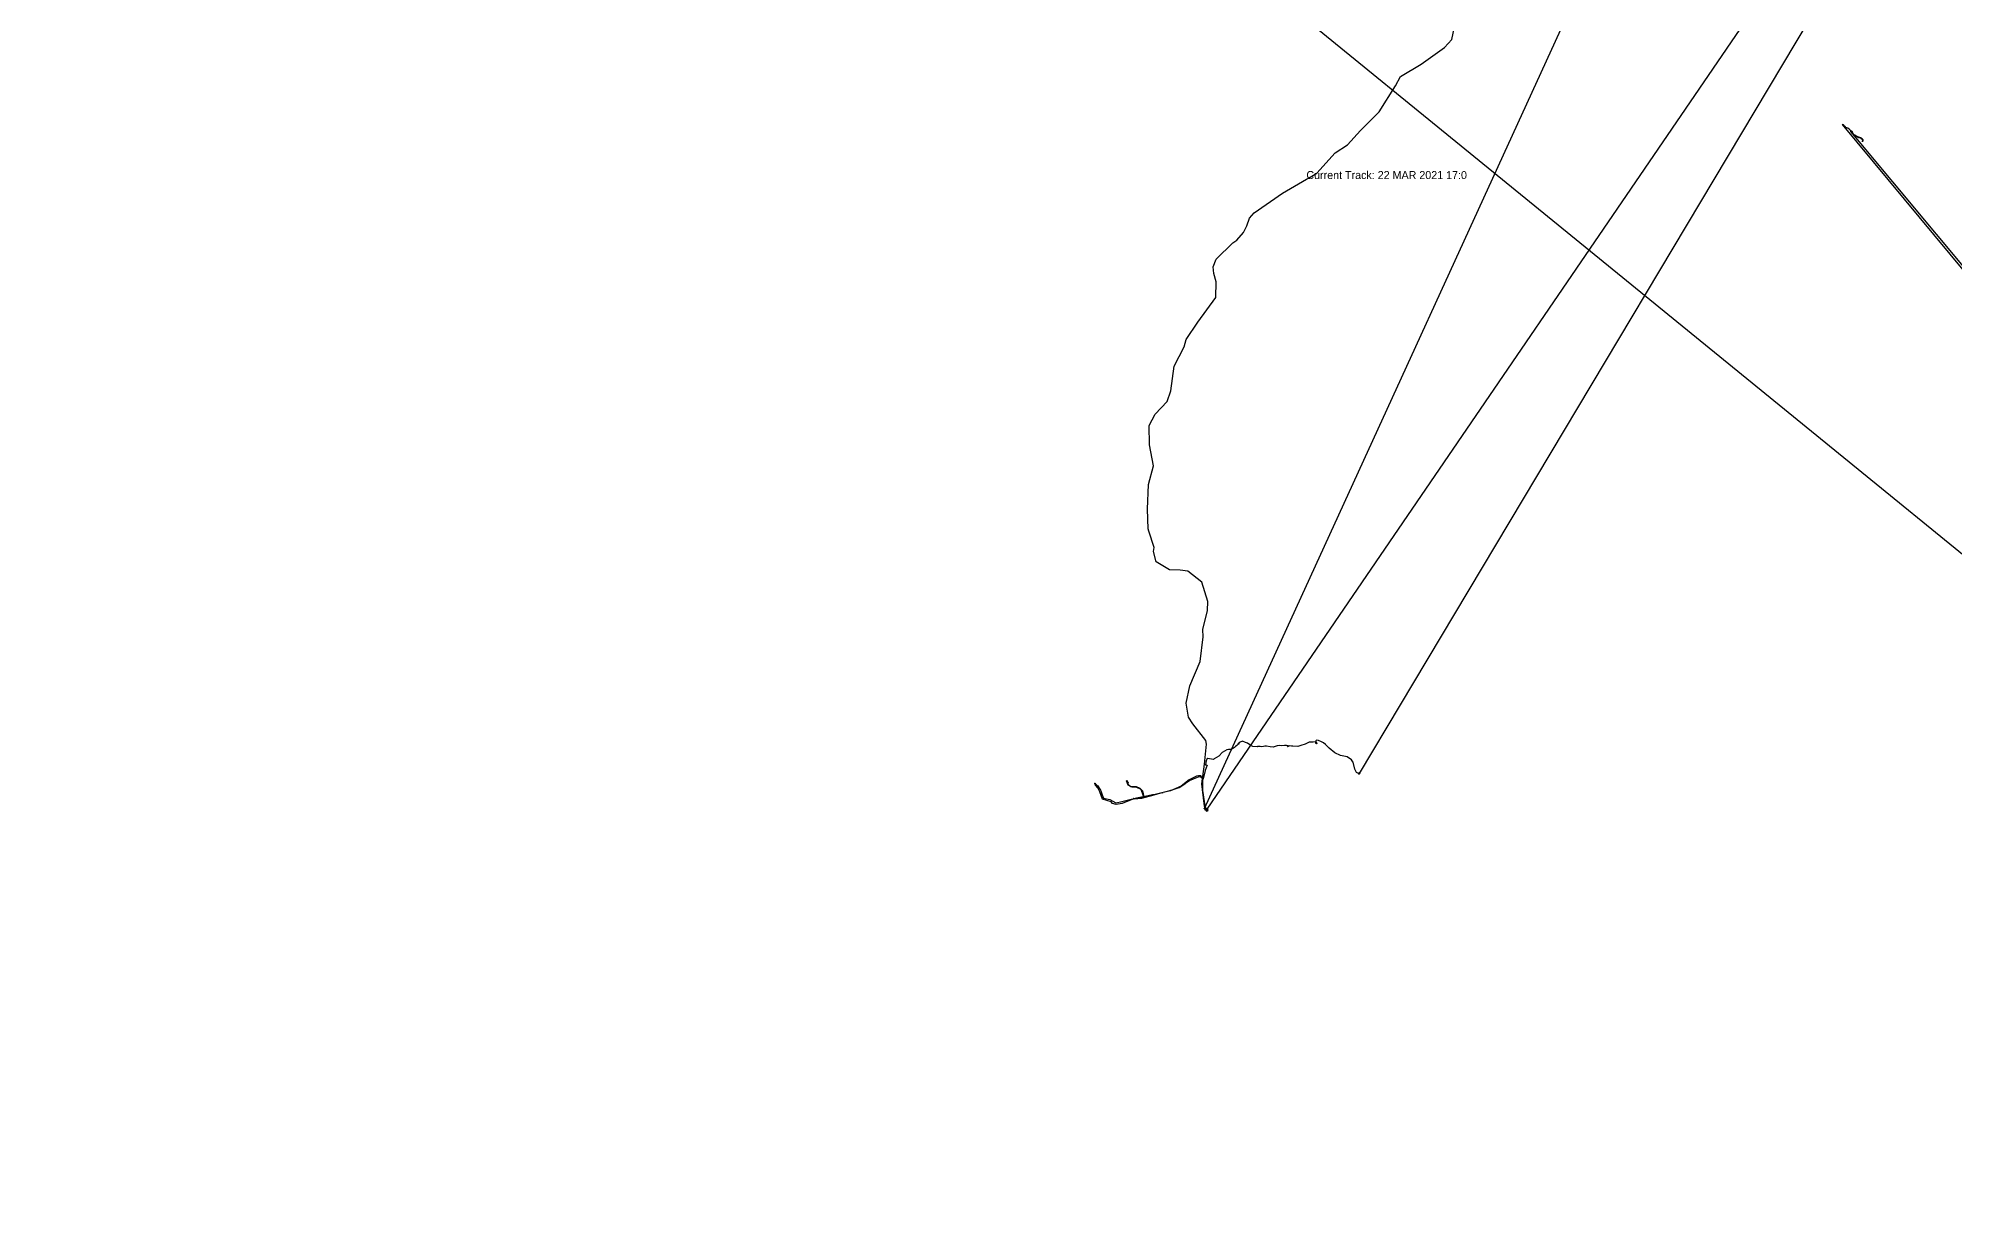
# Model space of a CAD drawing. Extents: x 106.571 to 106.803, y 16.491 to 16.899.
# Drawn here: x 106.5923 to 106.7047, y 16.4914 to 16.5595 of the extents above; entities that cross this region are included whole.
import ezdxf

# ---------------------------------------------------------------- set-up
doc = ezdxf.new("R2010")
doc.units = 0
doc.header["$MEASUREMENT"] = 0
doc.layers.add('FeatureAttribs', color=7, linetype='Continuous')
doc.layers.add('Tracklog', color=7, linetype='Continuous')

# ---------------------------------------------------------------- blocks, each defined once
blk = doc.blocks.new('FEATURE')

msp = doc.modelspace()

# ---------------------------------------------------------------- linework, layer by layer
at = {"layer": 'Tracklog', "color": 18}
for points in [[(106.70864, 16.61928, 377.45001), (106.66066, 16.51433, 215.47), (106.66066, 16.51436, 212.59), (106.66067, 16.51436, 213.07001), (106.66077, 16.51432, 216.42999), (106.66081, 16.51432, 223.64), (106.66083, 16.51432, 227.00999), (106.66083, 16.51432, 232.78), (106.66083, 16.51433, 231.33), (106.66082, 16.51433, 230.85001), (106.66079, 16.51432, 229.41), (106.66084, 16.51432, 228.45), (106.73914, 16.62897, 419.26999)], [(106.73538, 16.62636, 405.81), (106.66976, 16.5164, 290.94), (106.66975, 16.51638, 294.78), (106.66976, 16.51641, 297.67001), (106.66976, 16.51638, 295.26001), (106.66975, 16.51639, 297.17999), (106.66976, 16.51642, 298.63), (106.66973, 16.51642, 296.22), (106.66974, 16.51643, 293.34), (106.66975, 16.51646, 291.89999), (106.66978, 16.51644, 293.34), (106.66976, 16.51644, 296.22), (106.66977, 16.51645, 299.59), (106.66976, 16.51644, 302.47), (106.66978, 16.51645, 301.98999), (106.66979, 16.51645, 301.98999), (106.66978, 16.51639, 301.51001), (106.66975, 16.5164, 300.54999), (106.66974, 16.51637, 298.14999), (106.66974, 16.51642, 297.67001), (106.66974, 16.51639, 299.59), (106.66975, 16.51638, 298.14999), (106.66976, 16.51639, 297.67001), (106.66975, 16.51638, 297.67001), (106.66974, 16.51638, 301.51001), (106.66975, 16.51644, 299.10999), (106.66977, 16.51643, 298.14999), (106.66976, 16.5164, 298.14999), (106.66978, 16.5164, 297.67001), (106.66978, 16.51644, 300.54999), (106.66974, 16.51637, 298.63), (106.66976, 16.51638, 300.54999), (106.66973, 16.51641, 296.70001), (106.66975, 16.5164, 296.70001), (106.66972, 16.51641, 298.14999), (106.66973, 16.51641, 300.07001), (106.66975, 16.51642, 300.54999), (106.66975, 16.51637, 296.22), (106.66976, 16.51641, 293.34), (106.66976, 16.51645, 289.01001), (106.66974, 16.51643, 291.89999), (106.66974, 16.51642, 292.85999), (106.66978, 16.51645, 295.73999), (106.66976, 16.51643, 298.14999), (106.66975, 16.51639, 298.63), (106.66974, 16.5164, 296.22), (106.66976, 16.5164, 297.67001), (106.66975, 16.51639, 301.03), (106.66975, 16.51639, 298.14999), (106.6696, 16.51647, 300.54999), (106.6695, 16.51667, 299.59), (106.6694, 16.51707, 297.17999), (106.66938, 16.51709, 297.17999), (106.66934, 16.51716, 297.17999), (106.6693, 16.51721, 297.67001), (106.66906, 16.51739, 299.10999), (106.66866, 16.51747, 303.91), (106.66833, 16.51763, 309.67999), (106.668, 16.51789, 314.48999), (106.66778, 16.51811, 318.32999), (106.66766, 16.5182, 323.14001), (106.66754, 16.51827, 324.57999), (106.66738, 16.51834, 329.87), (106.66726, 16.51836, 332.26999), (106.66721, 16.51833, 334.20001), (106.66721, 16.51828, 334.20001), (106.66725, 16.51819, 333.70999), (106.66725, 16.51817, 334.67999), (106.66727, 16.51818, 334.20001), (106.66727, 16.51817, 334.67999), (106.66727, 16.51818, 333.23001), (106.66729, 16.51819, 335.16), (106.66723, 16.51821, 334.20001), (106.66724, 16.5182, 334.67999), (106.66725, 16.51817, 337.56), (106.66725, 16.51817, 334.67999), (106.66725, 16.51817, 337.07999), (106.66726, 16.51818, 337.07999), (106.66727, 16.51817, 339), (106.66727, 16.51817, 338.51999), (106.66728, 16.51817, 340.92001), (106.66727, 16.51818, 339), (106.66726, 16.51819, 337.56), (106.66726, 16.51821, 338.04001), (106.66727, 16.51818, 336.12), (106.66726, 16.51818, 335.16), (106.66723, 16.51821, 334.20001), (106.66722, 16.51818, 330.35001), (106.66722, 16.5182, 329.39001), (106.66723, 16.51819, 326.98999), (106.66726, 16.51818, 331.31), (106.66726, 16.51817, 329.39001), (106.66724, 16.51818, 331.79001), (106.66724, 16.5182, 332.26999), (106.66724, 16.5182, 331.79001), (106.66723, 16.51821, 332.26999), (106.66723, 16.51822, 331.79001), (106.66724, 16.51822, 329.87), (106.66725, 16.5182, 327.95001), (106.66724, 16.51818, 327.95001), (106.66724, 16.51817, 327.47), (106.66723, 16.51817, 329.87), (106.66723, 16.51818, 330.35001), (106.66724, 16.51818, 329.87), (106.66725, 16.51819, 326.01999), (106.66725, 16.51818, 328.42999), (106.66725, 16.51817, 329.39001), (106.66726, 16.51818, 329.39001), (106.66725, 16.51818, 328.91), (106.66723, 16.51816, 326.98999), (106.66725, 16.51816, 326.98999), (106.66724, 16.51817, 327.47), (106.66723, 16.51815, 326.98999), (106.66724, 16.51816, 327.47), (106.66723, 16.51815, 326.5), (106.66724, 16.51816, 326.98999), (106.66723, 16.51816, 326.98999), (106.66725, 16.51818, 329.87), (106.66723, 16.5182, 330.82999), (106.66724, 16.51819, 330.82999), (106.66726, 16.51817, 330.35001), (106.66724, 16.51817, 329.87), (106.66726, 16.51818, 330.82999), (106.66726, 16.51818, 329.39001), (106.66724, 16.51817, 331.31), (106.66723, 16.51817, 330.82999), (106.66723, 16.51816, 331.31), (106.6672, 16.51826, 330.82999), (106.66706, 16.51825, 330.82999), (106.66683, 16.51824, 328.91), (106.66658, 16.51812, 326.5), (106.66634, 16.51805, 324.10001), (106.66615, 16.518, 320.26001), (106.66587, 16.51802, 314.97), (106.66578, 16.51802, 312.57001), (106.66568, 16.51804, 309.20001), (106.66568, 16.51803, 308.72), (106.66566, 16.51802, 307.76001), (106.66561, 16.51803, 305.84), (106.6656, 16.51801, 305.35999), (106.6656, 16.51801, 305.84), (106.66558, 16.51797, 306.32001), (106.66555, 16.51798, 307.76001), (106.66558, 16.518, 307.28), (106.66559, 16.51801, 308.72), (106.66559, 16.518, 305.35999), (106.66559, 16.51803, 306.79999), (106.66559, 16.51801, 306.32001), (106.66559, 16.51802, 307.28), (106.6656, 16.51801, 308.23999), (106.66558, 16.51801, 307.76001), (106.66557, 16.51803, 305.35999), (106.66554, 16.51804, 304.88), (106.6655, 16.51805, 305.84), (106.66545, 16.51806, 304.39001), (106.66537, 16.51806, 302.95001), (106.66519, 16.51804, 296.22), (106.66518, 16.51804, 295.73999), (106.66507, 16.51805, 294.29999), (106.66494, 16.51803, 290.45999), (106.66471, 16.51796, 285.64999), (106.66453, 16.51798, 281.79999), (106.66432, 16.51801, 277), (106.6643, 16.51801, 273.14999), (106.66423, 16.51802, 273.63), (106.66415, 16.51799, 272.19), (106.66402, 16.51798, 270.26999), (106.66396, 16.518, 270.26999), (106.6638, 16.518, 268.35001), (106.66377, 16.51798, 266.42001), (106.66353, 16.518, 262.57999), (106.66335, 16.5181, 257.29001), (106.6632, 16.51818, 251.52), (106.6631, 16.51823, 250.56), (106.66291, 16.5183, 247.67999), (106.66278, 16.51824, 242.87), (106.66272, 16.5182, 239.99001), (106.6627, 16.51822, 241.91), (106.6627, 16.51823, 243.35001), (106.6627, 16.5182, 245.75), (106.6627, 16.51818, 244.78999), (106.6627, 16.51814, 250.56), (106.6627, 16.51812, 255.37), (106.66269, 16.51814, 254.89), (106.6627, 16.51815, 252), (106.66269, 16.51815, 254.41), (106.66269, 16.51814, 255.37), (106.66269, 16.51816, 256.32999), (106.66266, 16.51815, 255.85001), (106.66267, 16.51814, 256.81), (106.66266, 16.51814, 259.20999), (106.66267, 16.51814, 259.69), (106.66267, 16.51813, 255.37), (106.66268, 16.51818, 250.56), (106.66268, 16.51815, 248.64), (106.66258, 16.51806, 245.27), (106.66251, 16.518, 243.35001), (106.66244, 16.51793, 241.42999), (106.66233, 16.51786, 238.53999), (106.66224, 16.51782, 237.10001), (106.6621, 16.51781, 233.74001), (106.66199, 16.51779, 229.41), (106.66172, 16.51764, 226.53), (106.66155, 16.51745, 224.12), (106.66153, 16.51742, 223.64), (106.66125, 16.51727, 220.75999), (106.66121, 16.51724, 219.32001), (106.66086, 16.51729, 221.24001), (106.66084, 16.51729, 221.24001), (106.66079, 16.51715, 220.28), (106.66075, 16.51693, 220.75999), (106.66078, 16.51688, 221.72), (106.6608, 16.51689, 224.12), (106.66083, 16.51689, 229.41), (106.66084, 16.51689, 231.33), (106.66073, 16.51658, 230.85001), (106.66061, 16.5161, 230.37), (106.66059, 16.51606, 230.37), (106.66048, 16.51627, 230.37), (106.66034, 16.51627, 230.37), (106.66022, 16.51625, 230.37), (106.65978, 16.51604, 228.92999), (106.65932, 16.51567, 226.53), (106.65869, 16.51539, 224.61), (106.65819, 16.51527, 223.16), (106.6582, 16.51528, 220.75999), (106.65821, 16.51529, 219.8), (106.6582, 16.51529, 219.32001), (106.65823, 16.51527, 218.84), (106.65822, 16.51526, 219.32001), (106.65822, 16.51528, 218.84), (106.65811, 16.51525, 218.84), (106.65772, 16.51513, 218.36), (106.657, 16.51495, 215.95), (106.65656, 16.5149, 214.03), (106.65655, 16.51491, 214.50999), (106.65654, 16.51494, 213.55), (106.65654, 16.51493, 213.55), (106.65655, 16.51495, 213.07001), (106.65655, 16.51494, 213.55), (106.65652, 16.51493, 214.50999), (106.65651, 16.51494, 213.07001), (106.65654, 16.51495, 212.11), (106.65653, 16.51495, 211.14999), (106.65652, 16.51495, 211.14999), (106.6568, 16.515, 212.59), (106.65739, 16.51512, 215.47), (106.65764, 16.51518, 217.39999), (106.65771, 16.51517, 217.88), (106.65771, 16.51515, 217.88), (106.6577, 16.51516, 217.39999), (106.65763, 16.51512, 216.91), (106.65717, 16.51502, 216.42999), (106.65716, 16.51502, 215.95), (106.65712, 16.51509, 216.91), (106.65698, 16.51547, 217.39999), (106.65673, 16.51558, 215.95), (106.65645, 16.5156, 214.50999), (106.65622, 16.51573, 214.03), (106.65612, 16.51597, 214.03), (106.65613, 16.516, 213.55), (106.65613, 16.516, 213.55), (106.65615, 16.51597, 214.50999), (106.65619, 16.51591, 214.99001), (106.65622, 16.51589, 215.95), (106.65621, 16.51587, 218.36), (106.6562, 16.51588, 218.36), (106.65621, 16.51586, 217.39999), (106.65621, 16.51588, 218.84), (106.65622, 16.51588, 220.28), (106.65621, 16.51588, 220.28), (106.65621, 16.51588, 220.28), (106.65618, 16.51586, 218.36), (106.6562, 16.51587, 217.88), (106.65621, 16.51588, 218.84), (106.65621, 16.51587, 220.28), (106.6562, 16.51587, 219.8), (106.6562, 16.51588, 219.32001), (106.65619, 16.51587, 218.36), (106.6562, 16.51586, 222.67999), (106.65619, 16.51586, 222.2), (106.6562, 16.51586, 223.64), (106.65617, 16.51586, 220.75999), (106.65615, 16.51585, 223.16), (106.65619, 16.51587, 221.24001), (106.65619, 16.51587, 223.16), (106.65624, 16.51586, 222.67999), (106.65622, 16.51586, 221.72), (106.6562, 16.51587, 220.28), (106.65622, 16.51589, 220.28), (106.6562, 16.51589, 222.67999), (106.65619, 16.51587, 224.61), (106.65619, 16.51588, 227.49001), (106.65619, 16.51586, 223.64), (106.65619, 16.51587, 223.16), (106.6562, 16.51587, 223.16), (106.65619, 16.51587, 227.00999), (106.65618, 16.51586, 225.57001), (106.65616, 16.51584, 225.57001), (106.65619, 16.51586, 224.12), (106.65619, 16.51585, 219.8), (106.6562, 16.51586, 218.84), (106.65621, 16.51585, 218.84), (106.65618, 16.51589, 217.88), (106.65616, 16.51597, 218.36), (106.65614, 16.51599, 217.88), (106.65622, 16.51577, 217.39999), (106.65637, 16.51564, 217.88), (106.65668, 16.51564, 217.88), (106.6569, 16.51555, 216.91), (106.65705, 16.5154, 215.95), (106.65714, 16.51505, 214.50999), (106.65704, 16.51499, 214.03), (106.65648, 16.51491, 211.63), (106.65587, 16.51466, 209.22), (106.65551, 16.51459, 209.22), (106.6553, 16.51465, 209.22), (106.65521, 16.51475, 208.25999), (106.6547, 16.5149, 205.38), (106.65456, 16.51534, 204.42), (106.65443, 16.51557, 203.94), (106.6543, 16.51573, 203.94), (106.65427, 16.51582, 204.42), (106.65426, 16.51584, 208.74001), (106.65424, 16.51582, 208.74001), (106.65426, 16.51583, 212.11), (106.65424, 16.51581, 213.55), (106.65423, 16.5158, 214.03), (106.65424, 16.51579, 215.95), (106.65425, 16.51581, 219.32001), (106.65427, 16.51581, 220.75999), (106.65424, 16.5158, 221.72), (106.65425, 16.51582, 220.28), (106.65426, 16.51583, 222.2), (106.65427, 16.51583, 222.67999), (106.65425, 16.51584, 219.8), (106.65426, 16.51584, 218.84), (106.65427, 16.51584, 218.84), (106.65428, 16.51582, 218.36), (106.65437, 16.51572, 217.88), (106.65439, 16.51571, 217.39999), (106.65442, 16.5157, 217.39999), (106.6546, 16.51544, 209.7), (106.65463, 16.51534, 207.78), (106.65468, 16.51515, 205.86), (106.65477, 16.51497, 204.89999), (106.65513, 16.51489, 203.94), (106.65548, 16.51468, 202.49001), (106.65559, 16.51471, 202.00999), (106.65577, 16.51474, 202.00999), (106.65638, 16.51491, 204.89999), (106.65702, 16.51501, 208.25999), (106.6585, 16.51537, 214.50999), (106.65859, 16.51539, 214.50999), (106.65897, 16.51552, 216.42999), (106.65921, 16.51559, 216.91), (106.65947, 16.51576, 217.88), (106.65966, 16.51591, 218.84), (106.6598, 16.516, 219.32001), (106.66038, 16.51624, 223.16), (106.66057, 16.51617, 225.57001), (106.66058, 16.51542, 227.97), (106.66071, 16.51451, 231.81), (106.66074, 16.51441, 232.3), (106.66079, 16.51428, 232.78), (106.66084, 16.51427, 233.25999), (106.66084, 16.51427, 234.7), (106.66084, 16.51424, 237.10001), (106.66081, 16.51422, 237.58), (106.66084, 16.51423, 237.58), (106.6608, 16.51425, 236.14), (106.66079, 16.51427, 232.3), (106.66079, 16.51425, 230.37), (106.66078, 16.51428, 229.41), (106.66078, 16.51428, 229.89), (106.66079, 16.51425, 229.41), (106.66079, 16.51426, 227.97), (106.6608, 16.51424, 225.09), (106.66079, 16.51425, 224.12), (106.6608, 16.51425, 224.61), (106.66079, 16.51425, 225.57001), (106.66083, 16.51427, 227.49001), (106.66084, 16.51425, 226.05), (106.66084, 16.51427, 224.61), (106.66085, 16.51427, 223.16), (106.66083, 16.51425, 223.64), (106.66082, 16.51425, 224.61), (106.66082, 16.51424, 223.16), (106.66085, 16.51425, 224.61), (106.66084, 16.51425, 227.97), (106.66081, 16.51424, 229.41), (106.66084, 16.51423, 227.00999), (106.66082, 16.51425, 225.09), (106.66083, 16.51424, 226.53), (106.66082, 16.51424, 227.49001), (106.66081, 16.51426, 226.53), (106.66084, 16.51421, 226.05), (106.66082, 16.51424, 226.05), (106.66081, 16.51427, 228.92999), (106.6608, 16.51429, 229.41), (106.66082, 16.51426, 229.41), (106.66081, 16.51427, 232.3), (106.6608, 16.51425, 230.85001), (106.66079, 16.51424, 229.89), (106.66082, 16.51425, 228.45), (106.66079, 16.51425, 230.85001), (106.66081, 16.51424, 231.81), (106.66082, 16.51425, 230.37), (106.66085, 16.51426, 226.53), (106.66086, 16.51425, 225.09), (106.66085, 16.51427, 224.61), (106.66091, 16.51428, 223.16), (106.66083, 16.51423, 223.64), (106.66084, 16.51424, 226.53), (106.66083, 16.51424, 229.89), (106.66084, 16.51421, 233.74001), (106.66084, 16.51422, 230.85001), (106.66083, 16.51421, 228.45), (106.66085, 16.5142, 229.89), (106.66079, 16.51422, 225.57001), (106.6608, 16.51425, 228.45), (106.66082, 16.51423, 227.49001), (106.66084, 16.51423, 228.92999), (106.6608, 16.51423, 229.41), (106.66082, 16.51425, 232.3), (106.66079, 16.51422, 234.7), (106.66086, 16.51423, 240.47), (106.66086, 16.51421, 245.27), (106.66081, 16.51422, 240.47), (106.66078, 16.51425, 235.66), (106.66081, 16.51424, 234.22), (106.66084, 16.51422, 231.81), (106.66083, 16.51425, 230.37), (106.66083, 16.51423, 228.45), (106.66083, 16.51422, 230.85001), (106.66083, 16.51424, 230.85001), (106.66085, 16.5142, 218.84), (106.66083, 16.51422, 227.97), (106.6608, 16.51422, 230.85001), (106.66082, 16.51423, 232.3), (106.66078, 16.51429, 233.25999), (106.66079, 16.51429, 231.33), (106.66083, 16.51425, 228.45), (106.66085, 16.51422, 227.97), (106.66081, 16.51425, 235.66), (106.66079, 16.51424, 229.89), (106.66082, 16.51422, 229.41), (106.6608, 16.51423, 227.00999), (106.66081, 16.51422, 229.89), (106.66079, 16.51423, 229.41), (106.66079, 16.51423, 227.00999), (106.66082, 16.51424, 222.67999), (106.6608, 16.51425, 230.85001), (106.66079, 16.51424, 237.10001), (106.66079, 16.51426, 239.50999), (106.66078, 16.51426, 239.99001), (106.66081, 16.51422, 232.3), (106.66081, 16.51421, 231.33), (106.66081, 16.51421, 227.97), (106.66081, 16.51425, 231.81), (106.66081, 16.51426, 234.7), (106.66081, 16.51425, 239.02), (106.66079, 16.51425, 240.95), (106.66079, 16.51424, 239.99001), (106.66078, 16.51424, 238.06), (106.6608, 16.51428, 238.53999), (106.66082, 16.51427, 241.91), (106.66081, 16.51427, 240.47), (106.66081, 16.51425, 238.06), (106.66082, 16.51425, 235.66), (106.66082, 16.51424, 237.10001), (106.66081, 16.51425, 238.53999), (106.6608, 16.51425, 238.53999), (106.66081, 16.51426, 232.78), (106.6608, 16.51426, 232.78), (106.6608, 16.51422, 233.25999), (106.66081, 16.51426, 230.37), (106.66081, 16.51423, 231.81), (106.66083, 16.51426, 232.78), (106.66083, 16.51428, 233.25999), (106.66083, 16.5143, 235.66), (106.66084, 16.51427, 238.06), (106.66083, 16.51424, 240.47), (106.66081, 16.51429, 233.74001), (106.66082, 16.51428, 232.78), (106.66082, 16.51429, 232.78), (106.66082, 16.51429, 234.22), (106.6608, 16.51428, 240.95), (106.66081, 16.51427, 236.62), (106.66083, 16.51428, 239.99001), (106.6608, 16.51427, 236.62), (106.66081, 16.51428, 240.47), (106.6608, 16.51425, 237.10001), (106.66082, 16.51427, 240.47), (106.66081, 16.51425, 230.85001), (106.6608, 16.51424, 229.89), (106.66082, 16.51423, 228.45), (106.6608, 16.51425, 226.53), (106.66081, 16.51425, 227.97), (106.66079, 16.51427, 228.92999), (106.6608, 16.51427, 231.33), (106.66082, 16.51428, 233.74001), (106.66081, 16.51426, 230.37), (106.66078, 16.51428, 231.81), (106.6608, 16.51427, 231.33), (106.6608, 16.51426, 229.89), (106.6608, 16.51426, 227.97), (106.66082, 16.51424, 228.92999), (106.66082, 16.51425, 231.33), (106.66084, 16.51426, 231.81), (106.66081, 16.51424, 229.89), (106.66078, 16.51425, 229.89), (106.66078, 16.51424, 227.49001), (106.66078, 16.51424, 227.97), (106.6608, 16.51426, 230.85001), (106.66081, 16.51425, 226.05), (106.66085, 16.51426, 224.61), (106.66088, 16.51426, 224.61), (106.66084, 16.51426, 225.09), (106.6608, 16.51426, 227.97), (106.6608, 16.51425, 225.57001), (106.6608, 16.51424, 225.57001), (106.66081, 16.51425, 225.09), (106.6608, 16.51425, 223.64), (106.6608, 16.51424, 224.61), (106.66079, 16.51426, 225.57001), (106.66081, 16.51425, 226.53), (106.66079, 16.51427, 226.05), (106.66081, 16.51426, 227.00999), (106.6608, 16.51424, 227.00999), (106.66083, 16.51426, 228.45), (106.66083, 16.51425, 227.97), (106.66083, 16.51429, 227.49001), (106.66083, 16.51429, 228.45), (106.66083, 16.5143, 229.89), (106.66082, 16.5143, 233.25999), (106.66077, 16.51428, 235.17999), (106.66088, 16.51435, 239.99001), (106.66077, 16.51428, 234.7), (106.66072, 16.51426, 232.3), (106.66067, 16.51466, 230.85001), (106.66054, 16.5158, 229.89), (106.66069, 16.51696, 230.37), (106.6608, 16.51813, 227.49001), (106.66076, 16.51834, 227.00999), (106.66, 16.51932, 225.09), (106.65974, 16.51972, 224.12), (106.65962, 16.52053, 223.16), (106.65982, 16.52155, 223.16), (106.66043, 16.52297, 224.61), (106.66061, 16.52443, 227.00999), (106.66059, 16.52485, 227.49001), (106.66087, 16.52596, 228.45), (106.66089, 16.5265, 229.41), (106.66054, 16.52763, 231.33), (106.65971, 16.52828, 231.33), (106.65926, 16.52834, 230.85001), (106.65864, 16.52836, 230.37), (106.65785, 16.52882, 229.41), (106.6577, 16.52943, 229.41), (106.65773, 16.52966, 228.92999), (106.65743, 16.53063, 228.45), (106.65738, 16.53075, 228.92999), (106.65735, 16.53191, 229.41), (106.65741, 16.53336, 227.49001), (106.6577, 16.53446, 225.57001), (106.65747, 16.53568, 224.61), (106.65745, 16.53681, 223.16), (106.6578, 16.53748, 223.64), (106.6585, 16.53822, 224.61), (106.65872, 16.53885, 225.09), (106.65891, 16.5403, 226.53), (106.65949, 16.54143, 227.00999), (106.65962, 16.54187, 226.53), (106.66029, 16.54288, 226.05), (106.66136, 16.54432, 227.00999), (106.66137, 16.54525, 227.49001), (106.66123, 16.54573, 227.49001), (106.6612, 16.54613, 227.49001), (106.66137, 16.54657, 227.49001), (106.66235, 16.54752, 227.97), (106.66258, 16.54768, 227.97), (106.66298, 16.54813, 228.45), (106.66317, 16.54853, 228.92999), (106.66332, 16.54898, 228.45), (106.6636, 16.54929, 227.49001), (106.66527, 16.55044, 224.12), (106.66666, 16.55127, 222.67999), (106.66679, 16.55132, 222.2), (106.66727, 16.55162, 221.72), (106.66835, 16.55281, 220.75999), (106.66907, 16.55328, 220.28), (106.66983, 16.55412, 219.8), (106.67093, 16.55522, 219.32001), (106.67189, 16.55674, 217.39999), (106.67217, 16.55729, 216.42999), (106.67339, 16.558, 217.39999), (106.67476, 16.55898, 218.36), (106.67518, 16.55946, 218.84), (106.67532, 16.5601, 218.84)], [(106.7504, 16.49236, 425.04001), (106.59232, 16.62116, 207.78)], [(106.75088, 16.49136, 447.63), (106.69858, 16.55406, 429.85001), (106.69858, 16.55406, 431.76999), (106.69857, 16.55405, 431.76999), (106.69857, 16.55406, 432.73001), (106.69857, 16.55405, 430.81), (106.69857, 16.55406, 432.25), (106.69857, 16.55406, 432.73001), (106.69857, 16.55407, 431.29001), (106.69859, 16.55406, 431.76999), (106.69859, 16.55406, 431.29001), (106.69859, 16.55406, 429.85001), (106.69859, 16.55407, 430.32999), (106.69859, 16.55406, 430.81), (106.69859, 16.55405, 431.29001), (106.69857, 16.55406, 431.29001), (106.69858, 16.55405, 430.81), (106.69858, 16.55406, 428.89001), (106.69859, 16.55405, 430.81), (106.69859, 16.55404, 432.73001), (106.6986, 16.55405, 431.29001), (106.6986, 16.55406, 431.76999), (106.6986, 16.55406, 432.25), (106.69859, 16.55407, 433.69), (106.6986, 16.55409, 432.25), (106.69861, 16.55407, 430.32999), (106.69871, 16.55389, 430.32999), (106.69879, 16.55383, 429.85001), (106.69882, 16.55383, 429.85001), (106.69886, 16.5538, 429.85001), (106.69902, 16.55371, 428.39999), (106.69903, 16.55371, 428.39999), (106.69914, 16.55368, 427.92001), (106.69917, 16.55367, 428.89001), (106.69926, 16.55359, 430.32999), (106.69926, 16.55353, 431.76999), (106.69928, 16.55353, 432.73001), (106.69924, 16.55354, 433.20999), (106.69928, 16.55353, 433.20999), (106.69926, 16.55346, 434.64999), (106.69929, 16.55358, 428.89001), (106.69929, 16.55356, 426), (106.69929, 16.55358, 429.37), (106.69929, 16.55356, 430.81), (106.69929, 16.55358, 431.29001), (106.69928, 16.55358, 433.20999), (106.69929, 16.55357, 434.64999), (106.69929, 16.55359, 434.64999), (106.69928, 16.55361, 431.29001), (106.69928, 16.55361, 431.76999), (106.69921, 16.55365, 431.76999), (106.69918, 16.55368, 432.25), (106.69916, 16.55369, 432.73001), (106.6991, 16.55371, 431.76999), (106.69899, 16.55375, 430.81), (106.69888, 16.5538, 431.29001), (106.69882, 16.55384, 432.25), (106.69877, 16.55386, 431.76999), (106.69875, 16.55388, 432.25), (106.69871, 16.55393, 433.20999), (106.69868, 16.55401, 434.17001), (106.69867, 16.55402, 434.17001), (106.69856, 16.55411, 435.13), (106.69849, 16.55419, 435.60999), (106.69848, 16.5542, 435.60999), (106.69841, 16.55425, 433.69), (106.69834, 16.55427, 431.76999), (106.69833, 16.55428, 432.25), (106.69833, 16.55427, 433.20999), (106.69832, 16.55426, 433.20999), (106.69829, 16.55428, 432.25), (106.69826, 16.55433, 432.73001), (106.69822, 16.55437, 431.76999), (106.69821, 16.55438, 431.76999), (106.69814, 16.55445, 426.48001), (106.69807, 16.55447, 423.12), (106.75029, 16.49157, 428.39999)]]:
    msp.add_polyline3d(points, dxfattribs=at)

# ---------------------------------------------------------------- block references
at = {"layer": 'FeatureAttribs'}
ref = msp.add_blockref('FEATURE', (106.66666, 16.55127, 222.67999), dxfattribs=at)
ref.add_attrib('NAME', 'Current Track: 22 MAR 2021 17:0', (106.66666, 16.55127, 222.67999), dxfattribs={"color": 18, "height": 0.0004691})

doc.saveas('drawing.dxf')
